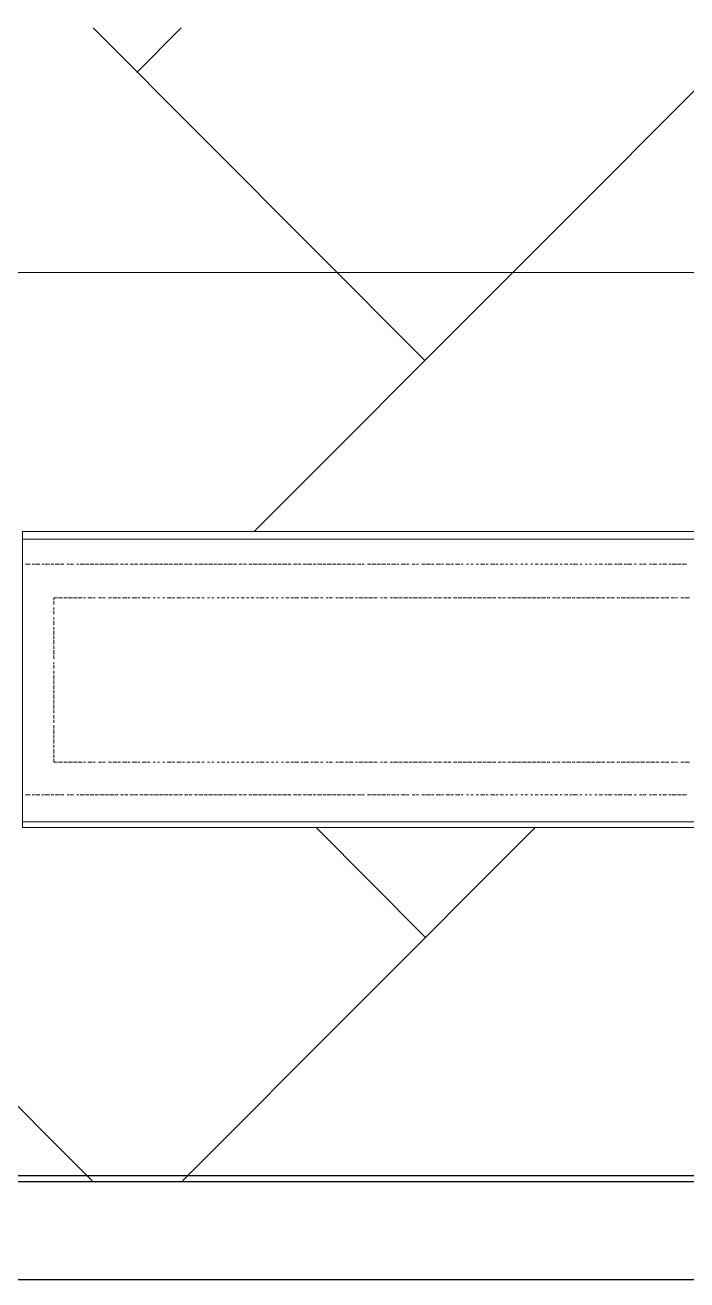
# Model space of a CAD drawing. Header units: millimetres. Extents: x 2928 to 3112, y 1220 to 1280.
# Drawn here: x 2976.336 to 2977.349, y 1236.874 to 1238.796 of the extents above; entities that cross this region are included whole.
import ezdxf

# ---------------------------------------------------------------- set-up
doc = ezdxf.new("R2010")
doc.units = ezdxf.units.MM

msp = doc.modelspace()

# ---------------------------------------------------------------- linework, layer by layer
at = {"color": 7, "linetype": 'Continuous', "lineweight": -2, "true_color": 0x000007}
for points in [[(2937.08126, 1265.3073), (2937.07792, 1267.474), (2938.98795, 1267.474), (2985.45528, 1267.474), (2985.45528, 1236.87356), (2938.98795, 1236.87356), (2937.08126, 1236.87356), (2937.08126, 1238.60692)], [(2937.23126, 1265.3073), (2937.23126, 1267.32399), (2938.98795, 1267.32399), (2985.30528, 1267.32399), (2985.30528, 1237.02356), (2938.98795, 1237.02356), (2937.22793, 1237.02356), (2937.22793, 1238.60692)]]:
    msp.add_lwpolyline(points, close=True, dxfattribs=at)
at = {"color": 9, "linetype": 'Continuous', "lineweight": 13, "true_color": 0xbababa}
for points in [[(2976.94849, 1238.28191), (2976.44015, 1238.79192), (2976.44015, 1238.79192)], [(2976.50682, 1238.72358), (2976.57515, 1238.79192), (2976.57515, 1238.79192)], [(2976.68682, 1238.02024), (2977.45683, 1238.79192), (2977.45683, 1238.79192)], [(2976.43849, 1237.02523), (2975.89848, 1237.5669), (2975.89848, 1237.5669)], [(2976.57682, 1237.02523), (2977.11683, 1237.5669), (2977.11683, 1237.5669)], [(2976.94849, 1237.39857), (2976.78182, 1237.5669), (2976.78182, 1237.5669)]]:
    msp.add_lwpolyline(points, dxfattribs=at)
at = {"color": 253, "linetype": 'Continuous', "lineweight": 5, "true_color": 0x9a9a9a}
for points in [[(2957.39321, 1238.41691), (2982.93191, 1238.41691), (2982.93191, 1238.41691)], [(2978.34685, 1238.00857), (2976.33182, 1238.00857), (2976.33182, 1238.00857)], [(2978.34685, 1237.57524), (2976.33182, 1237.57524), (2976.33182, 1237.57524)]]:
    msp.add_lwpolyline(points, dxfattribs=at)
at = {"color": 7, "linetype": 'Continuous', "lineweight": 20, "true_color": 0x000007}
msp.add_lwpolyline([(2978.34685, 1237.5669), (2976.33182, 1237.5669), (2976.33182, 1238.02024), (2978.34685, 1238.02024)], close=True, dxfattribs=at)
at = {"color": 252, "linetype": 'Continuous', "lineweight": 13, "true_color": 0x989898}
for points in [[(2976.33682, 1237.97024), (2976.34348, 1237.97024), (2976.34348, 1237.97024)], [(2976.34682, 1237.97024), (2976.35015, 1237.97024), (2976.35015, 1237.97024)], [(2976.35182, 1237.97024), (2976.35848, 1237.97024), (2976.35848, 1237.97024)], [(2976.36182, 1237.97024), (2976.36515, 1237.97024), (2976.36515, 1237.97024)], [(2976.36682, 1237.97024), (2976.37348, 1237.97024), (2976.37348, 1237.97024)], [(2976.37515, 1237.97024), (2976.38015, 1237.97024), (2976.38015, 1237.97024)], [(2976.38182, 1237.97024), (2976.38848, 1237.97024), (2976.38848, 1237.97024)], [(2976.39015, 1237.97024), (2976.39515, 1237.97024), (2976.39515, 1237.97024)], [(2976.40015, 1237.97024), (2976.40349, 1237.97024), (2976.40349, 1237.97024)], [(2976.40515, 1237.97024), (2976.41015, 1237.97024), (2976.41015, 1237.97024)], [(2976.41515, 1237.97024), (2976.41849, 1237.97024), (2976.41849, 1237.97024)], [(2976.42015, 1237.97024), (2976.42682, 1237.97024), (2976.42682, 1237.97024)], [(2976.42849, 1237.97024), (2976.43349, 1237.97024), (2976.43349, 1237.97024)], [(2976.43515, 1237.97024), (2976.44182, 1237.97024), (2976.44182, 1237.97024)], [(2976.44349, 1237.97024), (2976.44849, 1237.97024), (2976.44849, 1237.97024)], [(2976.45015, 1237.97024), (2976.45682, 1237.97024), (2976.45682, 1237.97024)], [(2976.45849, 1237.97024), (2976.46349, 1237.97024), (2976.46349, 1237.97024)], [(2976.46515, 1237.97024), (2976.47182, 1237.97024), (2976.47182, 1237.97024)], [(2976.47349, 1237.97024), (2976.47849, 1237.97024), (2976.47849, 1237.97024)], [(2976.48182, 1237.97024), (2976.48682, 1237.97024), (2976.48682, 1237.97024)], [(2976.48849, 1237.97024), (2976.49349, 1237.97024), (2976.49349, 1237.97024)], [(2976.49682, 1237.97024), (2976.50182, 1237.97024), (2976.50182, 1237.97024)], [(2976.50349, 1237.97024), (2976.50849, 1237.97024), (2976.50849, 1237.97024)], [(2976.51182, 1237.97024), (2976.51682, 1237.97024), (2976.51682, 1237.97024)], [(2976.51849, 1237.97024), (2976.52515, 1237.97024), (2976.52515, 1237.97024)], [(2976.52682, 1237.97024), (2976.53182, 1237.97024), (2976.53182, 1237.97024)], [(2976.53349, 1237.97024), (2976.54015, 1237.97024), (2976.54015, 1237.97024)], [(2976.54182, 1237.97024), (2976.54682, 1237.97024), (2976.54682, 1237.97024)], [(2976.54849, 1237.97024), (2976.55515, 1237.97024), (2976.55515, 1237.97024)], [(2976.55682, 1237.97024), (2976.56182, 1237.97024), (2976.56182, 1237.97024)], [(2976.56349, 1237.97024), (2976.57015, 1237.97024), (2976.57015, 1237.97024)], [(2976.57182, 1237.97024), (2976.57682, 1237.97024), (2976.57682, 1237.97024)], [(2976.58015, 1237.97024), (2976.58515, 1237.97024), (2976.58515, 1237.97024)], [(2976.58682, 1237.97024), (2976.59182, 1237.97024), (2976.59182, 1237.97024)], [(2976.59515, 1237.97024), (2976.60015, 1237.97024), (2976.60015, 1237.97024)], [(2976.60182, 1237.97024), (2976.60849, 1237.97024), (2976.60849, 1237.97024)], [(2976.61015, 1237.97024), (2976.61515, 1237.97024), (2976.61515, 1237.97024)], [(2976.61682, 1237.97024), (2976.62349, 1237.97024), (2976.62349, 1237.97024)], [(2976.62515, 1237.97024), (2976.63016, 1237.97024), (2976.63016, 1237.97024)], [(2976.63182, 1237.97024), (2976.63849, 1237.97024), (2976.63849, 1237.97024)], [(2976.64016, 1237.97024), (2976.64516, 1237.97024), (2976.64516, 1237.97024)], [(2976.64682, 1237.97024), (2976.65349, 1237.97024), (2976.65349, 1237.97024)], [(2976.65516, 1237.97024), (2976.66016, 1237.97024), (2976.66016, 1237.97024)], [(2976.66349, 1237.97024), (2976.66849, 1237.97024), (2976.66849, 1237.97024)], [(2976.67016, 1237.97024), (2976.67516, 1237.97024), (2976.67516, 1237.97024)], [(2976.67849, 1237.97024), (2976.68349, 1237.97024), (2976.68349, 1237.97024)], [(2976.68516, 1237.97024), (2976.69182, 1237.97024), (2976.69182, 1237.97024)], [(2976.69349, 1237.97024), (2976.69849, 1237.97024), (2976.69849, 1237.97024)], [(2976.70016, 1237.97024), (2976.70682, 1237.97024), (2976.70682, 1237.97024)], [(2976.70849, 1237.97024), (2976.71349, 1237.97024), (2976.71349, 1237.97024)], [(2976.71516, 1237.97024), (2976.72182, 1237.97024), (2976.72182, 1237.97024)], [(2976.72349, 1237.97024), (2976.72849, 1237.97024), (2976.72849, 1237.97024)], [(2976.73016, 1237.97024), (2976.73682, 1237.97024), (2976.73682, 1237.97024)], [(2976.73849, 1237.97024), (2976.74349, 1237.97024), (2976.74349, 1237.97024)], [(2976.74682, 1237.97024), (2976.75182, 1237.97024), (2976.75182, 1237.97024)], [(2976.75349, 1237.97024), (2976.75849, 1237.97024), (2976.75849, 1237.97024)], [(2976.76182, 1237.97024), (2976.76682, 1237.97024), (2976.76682, 1237.97024)], [(2976.76849, 1237.97024), (2976.77516, 1237.97024), (2976.77516, 1237.97024)], [(2976.77682, 1237.97024), (2976.78182, 1237.97024), (2976.78182, 1237.97024)], [(2976.78349, 1237.97024), (2976.79016, 1237.97024), (2976.79016, 1237.97024)], [(2976.79182, 1237.97024), (2976.79682, 1237.97024), (2976.79682, 1237.97024)], [(2976.79849, 1237.97024), (2976.80516, 1237.97024), (2976.80516, 1237.97024)], [(2976.80682, 1237.97024), (2976.81182, 1237.97024), (2976.81182, 1237.97024)], [(2976.81349, 1237.97024), (2976.82016, 1237.97024), (2976.82016, 1237.97024)], [(2976.82182, 1237.97024), (2976.82682, 1237.97024), (2976.82682, 1237.97024)], [(2976.82849, 1237.97024), (2976.83516, 1237.97024), (2976.83516, 1237.97024)], [(2976.83682, 1237.97024), (2976.84182, 1237.97024), (2976.84182, 1237.97024)], [(2976.84516, 1237.97024), (2976.85016, 1237.97024), (2976.85016, 1237.97024)], [(2976.85182, 1237.97024), (2976.85516, 1237.97024), (2976.85516, 1237.97024)], [(2976.86016, 1237.97024), (2976.86516, 1237.97024), (2976.86516, 1237.97024)], [(2976.86683, 1237.97024), (2976.87349, 1237.97024), (2976.87349, 1237.97024)], [(2976.87516, 1237.97024), (2976.88016, 1237.97024), (2976.88016, 1237.97024)], [(2976.88183, 1237.97024), (2976.88849, 1237.97024), (2976.88849, 1237.97024)], [(2976.89016, 1237.97024), (2976.89516, 1237.97024), (2976.89516, 1237.97024)], [(2976.89683, 1237.97024), (2976.90349, 1237.97024), (2976.90349, 1237.97024)], [(2976.90516, 1237.97024), (2976.90849, 1237.97024), (2976.90849, 1237.97024)], [(2976.91183, 1237.97024), (2976.91849, 1237.97024), (2976.91849, 1237.97024)], [(2976.92016, 1237.97024), (2976.92349, 1237.97024), (2976.92349, 1237.97024)], [(2976.92849, 1237.97024), (2976.93349, 1237.97024), (2976.93349, 1237.97024)], [(2976.93516, 1237.97024), (2976.93849, 1237.97024), (2976.93849, 1237.97024)], [(2976.94349, 1237.97024), (2976.94849, 1237.97024), (2976.94849, 1237.97024)], [(2976.95016, 1237.97024), (2976.95683, 1237.97024), (2976.95683, 1237.97024)], [(2976.95849, 1237.97024), (2976.96183, 1237.97024), (2976.96183, 1237.97024)], [(2976.96516, 1237.97024), (2976.97183, 1237.97024), (2976.97183, 1237.97024)], [(2976.97349, 1237.97024), (2976.97683, 1237.97024), (2976.97683, 1237.97024)], [(2976.98016, 1237.97024), (2976.98683, 1237.97024), (2976.98683, 1237.97024)], [(2976.98849, 1237.97024), (2976.99183, 1237.97024), (2976.99183, 1237.97024)], [(2976.99516, 1237.97024), (2977.00183, 1237.97024), (2977.00183, 1237.97024)], [(2977.00349, 1237.97024), (2977.00683, 1237.97024), (2977.00683, 1237.97024)], [(2977.01183, 1237.97024), (2977.01516, 1237.97024), (2977.01516, 1237.97024)], [(2977.01849, 1237.97024), (2977.02183, 1237.97024), (2977.02183, 1237.97024)], [(2977.02683, 1237.97024), (2977.03016, 1237.97024), (2977.03016, 1237.97024)], [(2977.03349, 1237.97024), (2977.04016, 1237.97024), (2977.04016, 1237.97024)], [(2977.04183, 1237.97024), (2977.04516, 1237.97024), (2977.04516, 1237.97024)], [(2977.04849, 1237.97024), (2977.05516, 1237.97024), (2977.05516, 1237.97024)], [(2977.05683, 1237.97024), (2977.06016, 1237.97024), (2977.06016, 1237.97024)], [(2977.06349, 1237.97024), (2977.06849, 1237.97024), (2977.06849, 1237.97024)], [(2977.07183, 1237.97024), (2977.07516, 1237.97024), (2977.07516, 1237.97024)], [(2977.07849, 1237.97024), (2977.08349, 1237.97024), (2977.08349, 1237.97024)], [(2977.08683, 1237.97024), (2977.09016, 1237.97024), (2977.09016, 1237.97024)], [(2977.09516, 1237.97024), (2977.0985, 1237.97024), (2977.0985, 1237.97024)], [(2977.10183, 1237.97024), (2977.10516, 1237.97024), (2977.10516, 1237.97024)], [(2977.11016, 1237.97024), (2977.1135, 1237.97024), (2977.1135, 1237.97024)], [(2977.11683, 1237.97024), (2977.12183, 1237.97024), (2977.12183, 1237.97024)], [(2977.12516, 1237.97024), (2977.1285, 1237.97024), (2977.1285, 1237.97024)], [(2977.13183, 1237.97024), (2977.13683, 1237.97024), (2977.13683, 1237.97024)], [(2977.14016, 1237.97024), (2977.1435, 1237.97024), (2977.1435, 1237.97024)], [(2977.14683, 1237.97024), (2977.15183, 1237.97024), (2977.15183, 1237.97024)], [(2977.15516, 1237.97024), (2977.1585, 1237.97024), (2977.1585, 1237.97024)], [(2977.16183, 1237.97024), (2977.16683, 1237.97024), (2977.16683, 1237.97024)], [(2977.17016, 1237.97024), (2977.1735, 1237.97024), (2977.1735, 1237.97024)], [(2977.17516, 1237.97024), (2977.18183, 1237.97024), (2977.18183, 1237.97024)], [(2977.18516, 1237.97024), (2977.1885, 1237.97024), (2977.1885, 1237.97024)], [(2977.1935, 1237.97024), (2977.19683, 1237.97024), (2977.19683, 1237.97024)], [(2977.20016, 1237.97024), (2977.2035, 1237.97024), (2977.2035, 1237.97024)], [(2977.2085, 1237.97024), (2977.21183, 1237.97024), (2977.21183, 1237.97024)], [(2977.21516, 1237.97024), (2977.22016, 1237.97024), (2977.22016, 1237.97024)], [(2977.2235, 1237.97024), (2977.22683, 1237.97024), (2977.22683, 1237.97024)], [(2977.2285, 1237.97024), (2977.23516, 1237.97024), (2977.23516, 1237.97024)], [(2977.2385, 1237.97024), (2977.24183, 1237.97024), (2977.24183, 1237.97024)], [(2977.2435, 1237.97024), (2977.25016, 1237.97024), (2977.25016, 1237.97024)], [(2977.2535, 1237.97024), (2977.25683, 1237.97024), (2977.25683, 1237.97024)], [(2977.2585, 1237.97024), (2977.26516, 1237.97024), (2977.26516, 1237.97024)], [(2977.2685, 1237.97024), (2977.27183, 1237.97024), (2977.27183, 1237.97024)], [(2977.27683, 1237.97024), (2977.28016, 1237.97024), (2977.28016, 1237.97024)], [(2977.28183, 1237.97024), (2977.28683, 1237.97024), (2977.28683, 1237.97024)], [(2977.29183, 1237.97024), (2977.29516, 1237.97024), (2977.29516, 1237.97024)], [(2977.29683, 1237.97024), (2977.3035, 1237.97024), (2977.3035, 1237.97024)], [(2977.30683, 1237.97024), (2977.31016, 1237.97024), (2977.31016, 1237.97024)], [(2977.31183, 1237.97024), (2977.3185, 1237.97024), (2977.3185, 1237.97024)], [(2977.32183, 1237.97024), (2977.32516, 1237.97024), (2977.32516, 1237.97024)], [(2977.32683, 1237.97024), (2977.3335, 1237.97024), (2977.3335, 1237.97024)], [(2977.33517, 1237.97024), (2977.34017, 1237.97024), (2977.34017, 1237.97024)], [(2977.34183, 1237.97024), (2977.3485, 1237.97024), (2977.3485, 1237.97024)], [(2976.38015, 1237.91524), (2976.38015, 1237.91857), (2976.38515, 1237.91857)], [(2976.38682, 1237.91857), (2976.39348, 1237.91857), (2976.39348, 1237.91857)], [(2976.39515, 1237.91857), (2976.40015, 1237.91857), (2976.40015, 1237.91857)], [(2976.40182, 1237.91857), (2976.40849, 1237.91857), (2976.40849, 1237.91857)], [(2976.41015, 1237.91857), (2976.41515, 1237.91857), (2976.41515, 1237.91857)], [(2976.41682, 1237.91857), (2976.42349, 1237.91857), (2976.42349, 1237.91857)], [(2976.42515, 1237.91857), (2976.42849, 1237.91857), (2976.42849, 1237.91857)], [(2976.43182, 1237.91857), (2976.43849, 1237.91857), (2976.43849, 1237.91857)], [(2976.44015, 1237.91857), (2976.44349, 1237.91857), (2976.44349, 1237.91857)], [(2976.44849, 1237.91857), (2976.45349, 1237.91857), (2976.45349, 1237.91857)], [(2976.45515, 1237.91857), (2976.45849, 1237.91857), (2976.45849, 1237.91857)], [(2976.46349, 1237.91857), (2976.46849, 1237.91857), (2976.46849, 1237.91857)], [(2976.47015, 1237.91857), (2976.47682, 1237.91857), (2976.47682, 1237.91857)], [(2976.47849, 1237.91857), (2976.48182, 1237.91857), (2976.48182, 1237.91857)], [(2976.48515, 1237.91857), (2976.49182, 1237.91857), (2976.49182, 1237.91857)], [(2976.49349, 1237.91857), (2976.49682, 1237.91857), (2976.49682, 1237.91857)], [(2976.50015, 1237.91857), (2976.50682, 1237.91857), (2976.50682, 1237.91857)], [(2976.50849, 1237.91857), (2976.51182, 1237.91857), (2976.51182, 1237.91857)], [(2976.51515, 1237.91857), (2976.52182, 1237.91857), (2976.52182, 1237.91857)], [(2976.52349, 1237.91857), (2976.52682, 1237.91857), (2976.52682, 1237.91857)], [(2976.53182, 1237.91857), (2976.53515, 1237.91857), (2976.53515, 1237.91857)], [(2976.53849, 1237.91857), (2976.54182, 1237.91857), (2976.54182, 1237.91857)], [(2976.54682, 1237.91857), (2976.55015, 1237.91857), (2976.55015, 1237.91857)], [(2976.55349, 1237.91857), (2976.56015, 1237.91857), (2976.56015, 1237.91857)], [(2976.56182, 1237.91857), (2976.56515, 1237.91857), (2976.56515, 1237.91857)], [(2976.56849, 1237.91857), (2976.57515, 1237.91857), (2976.57515, 1237.91857)], [(2976.57682, 1237.91857), (2976.58015, 1237.91857), (2976.58015, 1237.91857)], [(2976.58349, 1237.91857), (2976.58849, 1237.91857), (2976.58849, 1237.91857)], [(2976.59182, 1237.91857), (2976.59515, 1237.91857), (2976.59515, 1237.91857)], [(2976.59849, 1237.91857), (2976.60349, 1237.91857), (2976.60349, 1237.91857)], [(2976.60682, 1237.91857), (2976.61015, 1237.91857), (2976.61015, 1237.91857)], [(2976.61515, 1237.91857), (2976.61849, 1237.91857), (2976.61849, 1237.91857)], [(2976.62182, 1237.91857), (2976.62515, 1237.91857), (2976.62515, 1237.91857)], [(2976.63016, 1237.91857), (2976.63349, 1237.91857), (2976.63349, 1237.91857)], [(2976.63682, 1237.91857), (2976.64182, 1237.91857), (2976.64182, 1237.91857)], [(2976.64516, 1237.91857), (2976.64849, 1237.91857), (2976.64849, 1237.91857)], [(2976.65182, 1237.91857), (2976.65682, 1237.91857), (2976.65682, 1237.91857)], [(2976.66016, 1237.91857), (2976.66349, 1237.91857), (2976.66349, 1237.91857)], [(2976.66682, 1237.91857), (2976.67182, 1237.91857), (2976.67182, 1237.91857)], [(2976.67516, 1237.91857), (2976.67849, 1237.91857), (2976.67849, 1237.91857)], [(2976.68182, 1237.91857), (2976.68682, 1237.91857), (2976.68682, 1237.91857)], [(2976.69016, 1237.91857), (2976.69349, 1237.91857), (2976.69349, 1237.91857)], [(2976.69516, 1237.91857), (2976.70182, 1237.91857), (2976.70182, 1237.91857)], [(2976.70516, 1237.91857), (2976.70849, 1237.91857), (2976.70849, 1237.91857)], [(2976.71349, 1237.91857), (2976.71682, 1237.91857), (2976.71682, 1237.91857)], [(2976.72016, 1237.91857), (2976.72349, 1237.91857), (2976.72349, 1237.91857)], [(2976.72849, 1237.91857), (2976.73182, 1237.91857), (2976.73182, 1237.91857)], [(2976.73516, 1237.91857), (2976.74016, 1237.91857), (2976.74016, 1237.91857)], [(2976.74349, 1237.91857), (2976.74682, 1237.91857), (2976.74682, 1237.91857)], [(2976.74849, 1237.91857), (2976.75516, 1237.91857), (2976.75516, 1237.91857)], [(2976.75849, 1237.91857), (2976.76182, 1237.91857), (2976.76182, 1237.91857)], [(2976.76349, 1237.91857), (2976.77016, 1237.91857), (2976.77016, 1237.91857)], [(2976.77349, 1237.91857), (2976.77682, 1237.91857), (2976.77682, 1237.91857)], [(2976.77849, 1237.91857), (2976.78516, 1237.91857), (2976.78516, 1237.91857)], [(2976.78849, 1237.91857), (2976.79182, 1237.91857), (2976.79182, 1237.91857)], [(2976.79682, 1237.91857), (2976.80016, 1237.91857), (2976.80016, 1237.91857)], [(2976.80182, 1237.91857), (2976.80682, 1237.91857), (2976.80682, 1237.91857)], [(2976.81182, 1237.91857), (2976.81516, 1237.91857), (2976.81516, 1237.91857)], [(2976.81682, 1237.91857), (2976.82349, 1237.91857), (2976.82349, 1237.91857)], [(2976.82682, 1237.91857), (2976.83016, 1237.91857), (2976.83016, 1237.91857)], [(2976.83182, 1237.91857), (2976.83849, 1237.91857), (2976.83849, 1237.91857)], [(2976.84182, 1237.91857), (2976.84516, 1237.91857), (2976.84516, 1237.91857)], [(2976.84682, 1237.91857), (2976.85349, 1237.91857), (2976.85349, 1237.91857)], [(2976.85516, 1237.91857), (2976.86016, 1237.91857), (2976.86016, 1237.91857)], [(2976.86183, 1237.91857), (2976.86849, 1237.91857), (2976.86849, 1237.91857)], [(2976.87016, 1237.91857), (2976.87516, 1237.91857), (2976.87516, 1237.91857)], [(2976.88016, 1237.91857), (2976.88349, 1237.91857), (2976.88349, 1237.91857)], [(2976.88516, 1237.91857), (2976.89016, 1237.91857), (2976.89016, 1237.91857)], [(2976.89516, 1237.91857), (2976.89849, 1237.91857), (2976.89849, 1237.91857)], [(2976.90016, 1237.91857), (2976.90683, 1237.91857), (2976.90683, 1237.91857)], [(2976.90849, 1237.91857), (2976.91349, 1237.91857), (2976.91349, 1237.91857)], [(2976.91516, 1237.91857), (2976.92183, 1237.91857), (2976.92183, 1237.91857)], [(2976.92349, 1237.91857), (2976.92849, 1237.91857), (2976.92849, 1237.91857)], [(2976.93016, 1237.91857), (2976.93683, 1237.91857), (2976.93683, 1237.91857)], [(2976.93849, 1237.91857), (2976.94349, 1237.91857), (2976.94349, 1237.91857)], [(2976.94516, 1237.91857), (2976.95183, 1237.91857), (2976.95183, 1237.91857)], [(2976.95349, 1237.91857), (2976.95849, 1237.91857), (2976.95849, 1237.91857)], [(2976.96183, 1237.91857), (2976.96683, 1237.91857), (2976.96683, 1237.91857)], [(2976.96849, 1237.91857), (2976.97349, 1237.91857), (2976.97349, 1237.91857)], [(2976.97683, 1237.91857), (2976.98183, 1237.91857), (2976.98183, 1237.91857)], [(2976.98349, 1237.91857), (2976.98849, 1237.91857), (2976.98849, 1237.91857)], [(2976.99183, 1237.91857), (2976.99683, 1237.91857), (2976.99683, 1237.91857)], [(2976.99849, 1237.91857), (2977.00516, 1237.91857), (2977.00516, 1237.91857)], [(2977.00683, 1237.91857), (2977.01183, 1237.91857), (2977.01183, 1237.91857)], [(2977.01349, 1237.91857), (2977.02016, 1237.91857), (2977.02016, 1237.91857)], [(2977.02183, 1237.91857), (2977.02683, 1237.91857), (2977.02683, 1237.91857)], [(2977.02849, 1237.91857), (2977.03516, 1237.91857), (2977.03516, 1237.91857)], [(2977.03683, 1237.91857), (2977.04183, 1237.91857), (2977.04183, 1237.91857)], [(2977.04349, 1237.91857), (2977.05016, 1237.91857), (2977.05016, 1237.91857)], [(2977.05183, 1237.91857), (2977.05683, 1237.91857), (2977.05683, 1237.91857)], [(2977.06016, 1237.91857), (2977.06516, 1237.91857), (2977.06516, 1237.91857)], [(2977.06683, 1237.91857), (2977.07183, 1237.91857), (2977.07183, 1237.91857)], [(2977.07516, 1237.91857), (2977.08016, 1237.91857), (2977.08016, 1237.91857)], [(2977.08183, 1237.91857), (2977.08849, 1237.91857), (2977.08849, 1237.91857)], [(2977.09016, 1237.91857), (2977.09516, 1237.91857), (2977.09516, 1237.91857)], [(2977.09683, 1237.91857), (2977.1035, 1237.91857), (2977.1035, 1237.91857)], [(2977.10516, 1237.91857), (2977.11016, 1237.91857), (2977.11016, 1237.91857)], [(2977.11183, 1237.91857), (2977.1185, 1237.91857), (2977.1185, 1237.91857)], [(2977.12016, 1237.91857), (2977.12516, 1237.91857), (2977.12516, 1237.91857)], [(2977.12683, 1237.91857), (2977.1335, 1237.91857), (2977.1335, 1237.91857)], [(2977.13516, 1237.91857), (2977.14016, 1237.91857), (2977.14016, 1237.91857)], [(2977.1435, 1237.91857), (2977.1485, 1237.91857), (2977.1485, 1237.91857)], [(2977.15016, 1237.91857), (2977.15516, 1237.91857), (2977.15516, 1237.91857)], [(2977.1585, 1237.91857), (2977.1635, 1237.91857), (2977.1635, 1237.91857)], [(2977.16516, 1237.91857), (2977.17183, 1237.91857), (2977.17183, 1237.91857)], [(2977.1735, 1237.91857), (2977.1785, 1237.91857), (2977.1785, 1237.91857)], [(2977.18016, 1237.91857), (2977.18683, 1237.91857), (2977.18683, 1237.91857)], [(2977.1885, 1237.91857), (2977.1935, 1237.91857), (2977.1935, 1237.91857)], [(2977.19516, 1237.91857), (2977.20183, 1237.91857), (2977.20183, 1237.91857)], [(2977.2035, 1237.91857), (2977.2085, 1237.91857), (2977.2085, 1237.91857)], [(2977.21016, 1237.91857), (2977.21683, 1237.91857), (2977.21683, 1237.91857)], [(2977.2185, 1237.91857), (2977.2235, 1237.91857), (2977.2235, 1237.91857)], [(2977.22683, 1237.91857), (2977.23183, 1237.91857), (2977.23183, 1237.91857)], [(2977.2335, 1237.91857), (2977.2385, 1237.91857), (2977.2385, 1237.91857)], [(2977.24183, 1237.91857), (2977.24683, 1237.91857), (2977.24683, 1237.91857)], [(2977.2485, 1237.91857), (2977.25516, 1237.91857), (2977.25516, 1237.91857)], [(2977.25683, 1237.91857), (2977.26183, 1237.91857), (2977.26183, 1237.91857)], [(2977.2635, 1237.91857), (2977.27016, 1237.91857), (2977.27016, 1237.91857)], [(2977.27183, 1237.91857), (2977.27683, 1237.91857), (2977.27683, 1237.91857)], [(2977.2785, 1237.91857), (2977.28516, 1237.91857), (2977.28516, 1237.91857)], [(2977.28683, 1237.91857), (2977.29183, 1237.91857), (2977.29183, 1237.91857)], [(2977.2935, 1237.91857), (2977.30016, 1237.91857), (2977.30016, 1237.91857)], [(2977.30183, 1237.91857), (2977.30683, 1237.91857), (2977.30683, 1237.91857)], [(2977.31016, 1237.91857), (2977.31516, 1237.91857), (2977.31516, 1237.91857)], [(2977.31683, 1237.91857), (2977.32183, 1237.91857), (2977.32183, 1237.91857)], [(2977.32516, 1237.91857), (2977.33017, 1237.91857), (2977.33017, 1237.91857)], [(2977.33183, 1237.91857), (2977.33517, 1237.91857), (2977.33517, 1237.91857)], [(2977.34017, 1237.91857), (2977.34517, 1237.91857), (2977.34517, 1237.91857)], [(2977.34683, 1237.91857), (2977.3535, 1237.91857), (2977.3535, 1237.91857)], [(2976.38015, 1237.90857), (2976.38015, 1237.91357), (2976.38015, 1237.91357)], [(2976.38015, 1237.90024), (2976.38015, 1237.90357), (2976.38015, 1237.90357)], [(2976.38015, 1237.89357), (2976.38015, 1237.89857), (2976.38015, 1237.89857)], [(2976.38015, 1237.88524), (2976.38015, 1237.88857), (2976.38015, 1237.88857)], [(2976.38015, 1237.87691), (2976.38015, 1237.88357), (2976.38015, 1237.88357)], [(2976.38015, 1237.87024), (2976.38015, 1237.87357), (2976.38015, 1237.87357)], [(2976.38015, 1237.86191), (2976.38015, 1237.86857), (2976.38015, 1237.86857)], [(2976.38015, 1237.85524), (2976.38015, 1237.86024), (2976.38015, 1237.86024)], [(2976.38015, 1237.84691), (2976.38015, 1237.85357), (2976.38015, 1237.85357)], [(2976.38015, 1237.84024), (2976.38015, 1237.84524), (2976.38015, 1237.84524)], [(2976.38015, 1237.83191), (2976.38015, 1237.83857), (2976.38015, 1237.83857)], [(2976.38015, 1237.82524), (2976.38015, 1237.83024), (2976.38015, 1237.83024)], [(2976.38015, 1237.81691), (2976.38015, 1237.82024), (2976.38015, 1237.82024)], [(2976.38015, 1237.81024), (2976.38015, 1237.81524), (2976.38015, 1237.81524)], [(2976.38015, 1237.80191), (2976.38015, 1237.80691), (2976.38015, 1237.80691)], [(2976.38015, 1237.79357), (2976.38015, 1237.80024), (2976.38015, 1237.80024)], [(2976.38015, 1237.7869), (2976.38015, 1237.7919), (2976.38015, 1237.7919)], [(2976.38015, 1237.77857), (2976.38015, 1237.78524), (2976.38015, 1237.78524)], [(2976.38015, 1237.7719), (2976.38015, 1237.7769), (2976.38015, 1237.7769)], [(2976.38015, 1237.76357), (2976.38015, 1237.77024), (2976.38015, 1237.77024)], [(2976.38015, 1237.7569), (2976.38015, 1237.7619), (2976.38015, 1237.7619)], [(2976.38015, 1237.74857), (2976.38015, 1237.75524), (2976.38015, 1237.75524)], [(2976.38015, 1237.7419), (2976.38015, 1237.7469), (2976.38015, 1237.7469)], [(2976.38015, 1237.73357), (2976.38015, 1237.73857), (2976.38015, 1237.73857)], [(2976.38015, 1237.7269), (2976.38015, 1237.7319), (2976.38015, 1237.7319)], [(2976.38015, 1237.71857), (2976.38015, 1237.72357), (2976.38015, 1237.72357)], [(2976.38015, 1237.71024), (2976.38015, 1237.7169), (2976.38015, 1237.7169)], [(2976.38015, 1237.70357), (2976.38015, 1237.70857), (2976.38015, 1237.70857)], [(2976.38015, 1237.69524), (2976.38015, 1237.7019), (2976.38015, 1237.7019)], [(2976.38015, 1237.68857), (2976.38015, 1237.69357), (2976.38015, 1237.69357)], [(2976.38015, 1237.68024), (2976.38015, 1237.6869), (2976.38015, 1237.6869)], [(2976.38015, 1237.67357), (2976.38015, 1237.67857), (2976.38015, 1237.67857)], [(2976.38015, 1237.6669), (2976.38015, 1237.6719), (2976.38015, 1237.6719)], [(2976.38515, 1237.6669), (2976.38015, 1237.6669), (2976.38015, 1237.6669)], [(2976.39348, 1237.6669), (2976.38682, 1237.6669), (2976.38682, 1237.6669)], [(2976.40015, 1237.6669), (2976.39515, 1237.6669), (2976.39515, 1237.6669)], [(2976.40849, 1237.6669), (2976.40182, 1237.6669), (2976.40182, 1237.6669)], [(2976.41515, 1237.6669), (2976.41015, 1237.6669), (2976.41015, 1237.6669)], [(2976.42349, 1237.6669), (2976.41682, 1237.6669), (2976.41682, 1237.6669)], [(2976.42849, 1237.6669), (2976.42515, 1237.6669), (2976.42515, 1237.6669)], [(2976.43849, 1237.6669), (2976.43182, 1237.6669), (2976.43182, 1237.6669)], [(2976.44349, 1237.6669), (2976.44015, 1237.6669), (2976.44015, 1237.6669)], [(2976.45349, 1237.6669), (2976.44849, 1237.6669), (2976.44849, 1237.6669)], [(2976.45849, 1237.6669), (2976.45515, 1237.6669), (2976.45515, 1237.6669)], [(2976.46849, 1237.6669), (2976.46349, 1237.6669), (2976.46349, 1237.6669)], [(2976.47682, 1237.6669), (2976.47015, 1237.6669), (2976.47015, 1237.6669)], [(2976.48182, 1237.6669), (2976.47849, 1237.6669), (2976.47849, 1237.6669)], [(2976.49182, 1237.6669), (2976.48515, 1237.6669), (2976.48515, 1237.6669)], [(2976.49682, 1237.6669), (2976.49349, 1237.6669), (2976.49349, 1237.6669)], [(2976.50682, 1237.6669), (2976.50015, 1237.6669), (2976.50015, 1237.6669)], [(2976.51182, 1237.6669), (2976.50849, 1237.6669), (2976.50849, 1237.6669)], [(2976.52182, 1237.6669), (2976.51515, 1237.6669), (2976.51515, 1237.6669)], [(2976.52682, 1237.6669), (2976.52349, 1237.6669), (2976.52349, 1237.6669)], [(2976.53515, 1237.6669), (2976.53182, 1237.6669), (2976.53182, 1237.6669)], [(2976.54182, 1237.6669), (2976.53849, 1237.6669), (2976.53849, 1237.6669)], [(2976.55015, 1237.6669), (2976.54682, 1237.6669), (2976.54682, 1237.6669)], [(2976.56015, 1237.6669), (2976.55349, 1237.6669), (2976.55349, 1237.6669)], [(2976.56515, 1237.6669), (2976.56182, 1237.6669), (2976.56182, 1237.6669)], [(2976.57515, 1237.6669), (2976.56849, 1237.6669), (2976.56849, 1237.6669)], [(2976.58015, 1237.6669), (2976.57682, 1237.6669), (2976.57682, 1237.6669)], [(2976.58849, 1237.6669), (2976.58349, 1237.6669), (2976.58349, 1237.6669)], [(2976.59515, 1237.6669), (2976.59182, 1237.6669), (2976.59182, 1237.6669)], [(2976.60349, 1237.6669), (2976.59849, 1237.6669), (2976.59849, 1237.6669)], [(2976.61015, 1237.6669), (2976.60682, 1237.6669), (2976.60682, 1237.6669)], [(2976.61849, 1237.6669), (2976.61515, 1237.6669), (2976.61515, 1237.6669)], [(2976.62515, 1237.6669), (2976.62182, 1237.6669), (2976.62182, 1237.6669)], [(2976.63349, 1237.6669), (2976.63016, 1237.6669), (2976.63016, 1237.6669)], [(2976.64182, 1237.6669), (2976.63682, 1237.6669), (2976.63682, 1237.6669)], [(2976.64849, 1237.6669), (2976.64516, 1237.6669), (2976.64516, 1237.6669)], [(2976.65682, 1237.6669), (2976.65182, 1237.6669), (2976.65182, 1237.6669)], [(2976.66349, 1237.6669), (2976.66016, 1237.6669), (2976.66016, 1237.6669)], [(2976.67182, 1237.6669), (2976.66682, 1237.6669), (2976.66682, 1237.6669)], [(2976.67849, 1237.6669), (2976.67516, 1237.6669), (2976.67516, 1237.6669)], [(2976.68682, 1237.6669), (2976.68182, 1237.6669), (2976.68182, 1237.6669)], [(2976.69349, 1237.6669), (2976.69016, 1237.6669), (2976.69016, 1237.6669)], [(2976.70182, 1237.6669), (2976.69516, 1237.6669), (2976.69516, 1237.6669)], [(2976.70849, 1237.6669), (2976.70516, 1237.6669), (2976.70516, 1237.6669)], [(2976.71682, 1237.6669), (2976.71349, 1237.6669), (2976.71349, 1237.6669)], [(2976.72349, 1237.6669), (2976.72016, 1237.6669), (2976.72016, 1237.6669)], [(2976.73182, 1237.6669), (2976.72849, 1237.6669), (2976.72849, 1237.6669)], [(2976.74016, 1237.6669), (2976.73516, 1237.6669), (2976.73516, 1237.6669)], [(2976.74682, 1237.6669), (2976.74349, 1237.6669), (2976.74349, 1237.6669)], [(2976.75516, 1237.6669), (2976.74849, 1237.6669), (2976.74849, 1237.6669)], [(2976.76182, 1237.6669), (2976.75849, 1237.6669), (2976.75849, 1237.6669)], [(2976.77016, 1237.6669), (2976.76349, 1237.6669), (2976.76349, 1237.6669)], [(2976.77682, 1237.6669), (2976.77349, 1237.6669), (2976.77349, 1237.6669)], [(2976.78516, 1237.6669), (2976.77849, 1237.6669), (2976.77849, 1237.6669)], [(2976.79182, 1237.6669), (2976.78849, 1237.6669), (2976.78849, 1237.6669)], [(2976.80016, 1237.6669), (2976.79682, 1237.6669), (2976.79682, 1237.6669)], [(2976.80682, 1237.6669), (2976.80182, 1237.6669), (2976.80182, 1237.6669)], [(2976.81516, 1237.6669), (2976.81182, 1237.6669), (2976.81182, 1237.6669)], [(2976.82349, 1237.6669), (2976.81682, 1237.6669), (2976.81682, 1237.6669)], [(2976.83016, 1237.6669), (2976.82682, 1237.6669), (2976.82682, 1237.6669)], [(2976.83849, 1237.6669), (2976.83182, 1237.6669), (2976.83182, 1237.6669)], [(2976.84516, 1237.6669), (2976.84182, 1237.6669), (2976.84182, 1237.6669)], [(2976.85349, 1237.6669), (2976.84682, 1237.6669), (2976.84682, 1237.6669)], [(2976.86016, 1237.6669), (2976.85516, 1237.6669), (2976.85516, 1237.6669)], [(2976.86849, 1237.6669), (2976.86183, 1237.6669), (2976.86183, 1237.6669)], [(2976.87516, 1237.6669), (2976.87016, 1237.6669), (2976.87016, 1237.6669)], [(2976.88349, 1237.6669), (2976.88016, 1237.6669), (2976.88016, 1237.6669)], [(2976.89016, 1237.6669), (2976.88516, 1237.6669), (2976.88516, 1237.6669)], [(2976.89849, 1237.6669), (2976.89516, 1237.6669), (2976.89516, 1237.6669)], [(2976.90683, 1237.6669), (2976.90016, 1237.6669), (2976.90016, 1237.6669)], [(2976.91349, 1237.6669), (2976.90849, 1237.6669), (2976.90849, 1237.6669)], [(2976.92183, 1237.6669), (2976.91516, 1237.6669), (2976.91516, 1237.6669)], [(2976.92849, 1237.6669), (2976.92349, 1237.6669), (2976.92349, 1237.6669)], [(2976.93683, 1237.6669), (2976.93016, 1237.6669), (2976.93016, 1237.6669)], [(2976.94349, 1237.6669), (2976.93849, 1237.6669), (2976.93849, 1237.6669)], [(2976.95183, 1237.6669), (2976.94516, 1237.6669), (2976.94516, 1237.6669)], [(2976.95849, 1237.6669), (2976.95349, 1237.6669), (2976.95349, 1237.6669)], [(2976.96683, 1237.6669), (2976.96183, 1237.6669), (2976.96183, 1237.6669)], [(2976.97349, 1237.6669), (2976.96849, 1237.6669), (2976.96849, 1237.6669)], [(2976.98183, 1237.6669), (2976.97683, 1237.6669), (2976.97683, 1237.6669)], [(2976.98849, 1237.6669), (2976.98349, 1237.6669), (2976.98349, 1237.6669)], [(2976.99683, 1237.6669), (2976.99183, 1237.6669), (2976.99183, 1237.6669)], [(2977.00516, 1237.6669), (2976.99849, 1237.6669), (2976.99849, 1237.6669)], [(2977.01183, 1237.6669), (2977.00683, 1237.6669), (2977.00683, 1237.6669)], [(2977.02016, 1237.6669), (2977.01349, 1237.6669), (2977.01349, 1237.6669)], [(2977.02683, 1237.6669), (2977.02183, 1237.6669), (2977.02183, 1237.6669)], [(2977.03516, 1237.6669), (2977.02849, 1237.6669), (2977.02849, 1237.6669)], [(2977.04183, 1237.6669), (2977.03683, 1237.6669), (2977.03683, 1237.6669)], [(2977.05016, 1237.6669), (2977.04349, 1237.6669), (2977.04349, 1237.6669)], [(2977.05683, 1237.6669), (2977.05183, 1237.6669), (2977.05183, 1237.6669)], [(2977.06516, 1237.6669), (2977.06016, 1237.6669), (2977.06016, 1237.6669)], [(2977.07183, 1237.6669), (2977.06683, 1237.6669), (2977.06683, 1237.6669)], [(2977.08016, 1237.6669), (2977.07516, 1237.6669), (2977.07516, 1237.6669)], [(2977.08849, 1237.6669), (2977.08183, 1237.6669), (2977.08183, 1237.6669)], [(2977.09516, 1237.6669), (2977.09016, 1237.6669), (2977.09016, 1237.6669)], [(2977.1035, 1237.6669), (2977.09683, 1237.6669), (2977.09683, 1237.6669)], [(2977.11016, 1237.6669), (2977.10516, 1237.6669), (2977.10516, 1237.6669)], [(2977.1185, 1237.6669), (2977.11183, 1237.6669), (2977.11183, 1237.6669)], [(2977.12516, 1237.6669), (2977.12016, 1237.6669), (2977.12016, 1237.6669)], [(2977.1335, 1237.6669), (2977.12683, 1237.6669), (2977.12683, 1237.6669)], [(2977.14016, 1237.6669), (2977.13516, 1237.6669), (2977.13516, 1237.6669)], [(2977.1485, 1237.6669), (2977.1435, 1237.6669), (2977.1435, 1237.6669)], [(2977.15516, 1237.6669), (2977.15016, 1237.6669), (2977.15016, 1237.6669)], [(2977.1635, 1237.6669), (2977.1585, 1237.6669), (2977.1585, 1237.6669)], [(2977.17183, 1237.6669), (2977.16516, 1237.6669), (2977.16516, 1237.6669)], [(2977.1785, 1237.6669), (2977.1735, 1237.6669), (2977.1735, 1237.6669)], [(2977.18683, 1237.6669), (2977.18016, 1237.6669), (2977.18016, 1237.6669)], [(2977.1935, 1237.6669), (2977.1885, 1237.6669), (2977.1885, 1237.6669)], [(2977.20183, 1237.6669), (2977.19516, 1237.6669), (2977.19516, 1237.6669)], [(2977.2085, 1237.6669), (2977.2035, 1237.6669), (2977.2035, 1237.6669)], [(2977.21683, 1237.6669), (2977.21016, 1237.6669), (2977.21016, 1237.6669)], [(2977.2235, 1237.6669), (2977.2185, 1237.6669), (2977.2185, 1237.6669)], [(2977.23183, 1237.6669), (2977.22683, 1237.6669), (2977.22683, 1237.6669)], [(2977.2385, 1237.6669), (2977.2335, 1237.6669), (2977.2335, 1237.6669)], [(2977.24683, 1237.6669), (2977.24183, 1237.6669), (2977.24183, 1237.6669)], [(2977.25516, 1237.6669), (2977.2485, 1237.6669), (2977.2485, 1237.6669)], [(2977.26183, 1237.6669), (2977.25683, 1237.6669), (2977.25683, 1237.6669)], [(2977.27016, 1237.6669), (2977.2635, 1237.6669), (2977.2635, 1237.6669)], [(2977.27683, 1237.6669), (2977.27183, 1237.6669), (2977.27183, 1237.6669)], [(2977.28516, 1237.6669), (2977.2785, 1237.6669), (2977.2785, 1237.6669)], [(2977.29183, 1237.6669), (2977.28683, 1237.6669), (2977.28683, 1237.6669)], [(2977.30016, 1237.6669), (2977.2935, 1237.6669), (2977.2935, 1237.6669)], [(2977.30683, 1237.6669), (2977.30183, 1237.6669), (2977.30183, 1237.6669)], [(2977.31516, 1237.6669), (2977.31016, 1237.6669), (2977.31016, 1237.6669)], [(2977.32183, 1237.6669), (2977.31683, 1237.6669), (2977.31683, 1237.6669)], [(2977.33017, 1237.6669), (2977.32516, 1237.6669), (2977.32516, 1237.6669)], [(2977.33517, 1237.6669), (2977.33183, 1237.6669), (2977.33183, 1237.6669)], [(2977.34517, 1237.6669), (2977.34017, 1237.6669), (2977.34017, 1237.6669)], [(2977.3535, 1237.6669), (2977.34683, 1237.6669), (2977.34683, 1237.6669)], [(2976.34348, 1237.6169), (2976.33682, 1237.6169), (2976.33682, 1237.6169)], [(2976.35015, 1237.6169), (2976.34682, 1237.6169), (2976.34682, 1237.6169)], [(2976.35848, 1237.6169), (2976.35182, 1237.6169), (2976.35182, 1237.6169)], [(2976.36515, 1237.6169), (2976.36182, 1237.6169), (2976.36182, 1237.6169)], [(2976.37348, 1237.6169), (2976.36682, 1237.6169), (2976.36682, 1237.6169)], [(2976.38015, 1237.6169), (2976.37515, 1237.6169), (2976.37515, 1237.6169)], [(2976.38848, 1237.6169), (2976.38182, 1237.6169), (2976.38182, 1237.6169)], [(2976.39515, 1237.6169), (2976.39015, 1237.6169), (2976.39015, 1237.6169)], [(2976.40349, 1237.6169), (2976.40015, 1237.6169), (2976.40015, 1237.6169)], [(2976.41015, 1237.6169), (2976.40515, 1237.6169), (2976.40515, 1237.6169)], [(2976.41849, 1237.6169), (2976.41515, 1237.6169), (2976.41515, 1237.6169)], [(2976.42682, 1237.6169), (2976.42015, 1237.6169), (2976.42015, 1237.6169)], [(2976.43349, 1237.6169), (2976.42849, 1237.6169), (2976.42849, 1237.6169)], [(2976.44182, 1237.6169), (2976.43515, 1237.6169), (2976.43515, 1237.6169)], [(2976.44849, 1237.6169), (2976.44349, 1237.6169), (2976.44349, 1237.6169)], [(2976.45682, 1237.6169), (2976.45015, 1237.6169), (2976.45015, 1237.6169)], [(2976.46349, 1237.6169), (2976.45849, 1237.6169), (2976.45849, 1237.6169)], [(2976.47182, 1237.6169), (2976.46515, 1237.6169), (2976.46515, 1237.6169)], [(2976.47849, 1237.6169), (2976.47349, 1237.6169), (2976.47349, 1237.6169)], [(2976.48682, 1237.6169), (2976.48182, 1237.6169), (2976.48182, 1237.6169)], [(2976.49349, 1237.6169), (2976.48849, 1237.6169), (2976.48849, 1237.6169)], [(2976.50182, 1237.6169), (2976.49682, 1237.6169), (2976.49682, 1237.6169)], [(2976.50849, 1237.6169), (2976.50349, 1237.6169), (2976.50349, 1237.6169)], [(2976.51682, 1237.6169), (2976.51182, 1237.6169), (2976.51182, 1237.6169)], [(2976.52515, 1237.6169), (2976.51849, 1237.6169), (2976.51849, 1237.6169)], [(2976.53182, 1237.6169), (2976.52682, 1237.6169), (2976.52682, 1237.6169)], [(2976.54015, 1237.6169), (2976.53349, 1237.6169), (2976.53349, 1237.6169)], [(2976.54682, 1237.6169), (2976.54182, 1237.6169), (2976.54182, 1237.6169)], [(2976.55515, 1237.6169), (2976.54849, 1237.6169), (2976.54849, 1237.6169)], [(2976.56182, 1237.6169), (2976.55682, 1237.6169), (2976.55682, 1237.6169)], [(2976.57015, 1237.6169), (2976.56349, 1237.6169), (2976.56349, 1237.6169)], [(2976.57682, 1237.6169), (2976.57182, 1237.6169), (2976.57182, 1237.6169)], [(2976.58515, 1237.6169), (2976.58015, 1237.6169), (2976.58015, 1237.6169)], [(2976.59182, 1237.6169), (2976.58682, 1237.6169), (2976.58682, 1237.6169)], [(2976.60015, 1237.6169), (2976.59515, 1237.6169), (2976.59515, 1237.6169)], [(2976.60849, 1237.6169), (2976.60182, 1237.6169), (2976.60182, 1237.6169)], [(2976.61515, 1237.6169), (2976.61015, 1237.6169), (2976.61015, 1237.6169)], [(2976.62349, 1237.6169), (2976.61682, 1237.6169), (2976.61682, 1237.6169)], [(2976.63016, 1237.6169), (2976.62515, 1237.6169), (2976.62515, 1237.6169)], [(2976.63849, 1237.6169), (2976.63182, 1237.6169), (2976.63182, 1237.6169)], [(2976.64516, 1237.6169), (2976.64016, 1237.6169), (2976.64016, 1237.6169)], [(2976.65349, 1237.6169), (2976.64682, 1237.6169), (2976.64682, 1237.6169)], [(2976.66016, 1237.6169), (2976.65516, 1237.6169), (2976.65516, 1237.6169)], [(2976.66849, 1237.6169), (2976.66349, 1237.6169), (2976.66349, 1237.6169)], [(2976.67516, 1237.6169), (2976.67016, 1237.6169), (2976.67016, 1237.6169)], [(2976.68349, 1237.6169), (2976.67849, 1237.6169), (2976.67849, 1237.6169)], [(2976.69182, 1237.6169), (2976.68516, 1237.6169), (2976.68516, 1237.6169)], [(2976.69849, 1237.6169), (2976.69349, 1237.6169), (2976.69349, 1237.6169)], [(2976.70682, 1237.6169), (2976.70016, 1237.6169), (2976.70016, 1237.6169)], [(2976.71349, 1237.6169), (2976.70849, 1237.6169), (2976.70849, 1237.6169)], [(2976.72182, 1237.6169), (2976.71516, 1237.6169), (2976.71516, 1237.6169)], [(2976.72849, 1237.6169), (2976.72349, 1237.6169), (2976.72349, 1237.6169)], [(2976.73682, 1237.6169), (2976.73016, 1237.6169), (2976.73016, 1237.6169)], [(2976.74349, 1237.6169), (2976.73849, 1237.6169), (2976.73849, 1237.6169)], [(2976.75182, 1237.6169), (2976.74682, 1237.6169), (2976.74682, 1237.6169)], [(2976.75849, 1237.6169), (2976.75349, 1237.6169), (2976.75349, 1237.6169)], [(2976.76682, 1237.6169), (2976.76182, 1237.6169), (2976.76182, 1237.6169)], [(2976.77516, 1237.6169), (2976.76849, 1237.6169), (2976.76849, 1237.6169)], [(2976.78182, 1237.6169), (2976.77682, 1237.6169), (2976.77682, 1237.6169)], [(2976.79016, 1237.6169), (2976.78349, 1237.6169), (2976.78349, 1237.6169)], [(2976.79682, 1237.6169), (2976.79182, 1237.6169), (2976.79182, 1237.6169)], [(2976.80516, 1237.6169), (2976.79849, 1237.6169), (2976.79849, 1237.6169)], [(2976.81182, 1237.6169), (2976.80682, 1237.6169), (2976.80682, 1237.6169)], [(2976.82016, 1237.6169), (2976.81349, 1237.6169), (2976.81349, 1237.6169)], [(2976.82682, 1237.6169), (2976.82182, 1237.6169), (2976.82182, 1237.6169)], [(2976.83516, 1237.6169), (2976.82849, 1237.6169), (2976.82849, 1237.6169)], [(2976.84182, 1237.6169), (2976.83682, 1237.6169), (2976.83682, 1237.6169)], [(2976.85016, 1237.6169), (2976.84516, 1237.6169), (2976.84516, 1237.6169)], [(2976.85516, 1237.6169), (2976.85182, 1237.6169), (2976.85182, 1237.6169)], [(2976.86516, 1237.6169), (2976.86016, 1237.6169), (2976.86016, 1237.6169)], [(2976.87349, 1237.6169), (2976.86683, 1237.6169), (2976.86683, 1237.6169)], [(2976.88016, 1237.6169), (2976.87516, 1237.6169), (2976.87516, 1237.6169)], [(2976.88849, 1237.6169), (2976.88183, 1237.6169), (2976.88183, 1237.6169)], [(2976.89516, 1237.6169), (2976.89016, 1237.6169), (2976.89016, 1237.6169)], [(2976.90349, 1237.6169), (2976.89683, 1237.6169), (2976.89683, 1237.6169)], [(2976.90849, 1237.6169), (2976.90516, 1237.6169), (2976.90516, 1237.6169)], [(2976.91849, 1237.6169), (2976.91183, 1237.6169), (2976.91183, 1237.6169)], [(2976.92349, 1237.6169), (2976.92016, 1237.6169), (2976.92016, 1237.6169)], [(2976.93349, 1237.6169), (2976.92849, 1237.6169), (2976.92849, 1237.6169)], [(2976.93849, 1237.6169), (2976.93516, 1237.6169), (2976.93516, 1237.6169)], [(2976.94849, 1237.6169), (2976.94349, 1237.6169), (2976.94349, 1237.6169)], [(2976.95683, 1237.6169), (2976.95016, 1237.6169), (2976.95016, 1237.6169)], [(2976.96183, 1237.6169), (2976.95849, 1237.6169), (2976.95849, 1237.6169)], [(2976.97183, 1237.6169), (2976.96516, 1237.6169), (2976.96516, 1237.6169)], [(2976.97683, 1237.6169), (2976.97349, 1237.6169), (2976.97349, 1237.6169)], [(2976.98683, 1237.6169), (2976.98016, 1237.6169), (2976.98016, 1237.6169)], [(2976.99183, 1237.6169), (2976.98849, 1237.6169), (2976.98849, 1237.6169)], [(2977.00183, 1237.6169), (2976.99516, 1237.6169), (2976.99516, 1237.6169)], [(2977.00683, 1237.6169), (2977.00349, 1237.6169), (2977.00349, 1237.6169)], [(2977.01516, 1237.6169), (2977.01183, 1237.6169), (2977.01183, 1237.6169)], [(2977.02183, 1237.6169), (2977.01849, 1237.6169), (2977.01849, 1237.6169)], [(2977.03016, 1237.6169), (2977.02683, 1237.6169), (2977.02683, 1237.6169)], [(2977.04016, 1237.6169), (2977.03349, 1237.6169), (2977.03349, 1237.6169)], [(2977.04516, 1237.6169), (2977.04183, 1237.6169), (2977.04183, 1237.6169)], [(2977.05516, 1237.6169), (2977.04849, 1237.6169), (2977.04849, 1237.6169)], [(2977.06016, 1237.6169), (2977.05683, 1237.6169), (2977.05683, 1237.6169)], [(2977.06849, 1237.6169), (2977.06349, 1237.6169), (2977.06349, 1237.6169)], [(2977.07516, 1237.6169), (2977.07183, 1237.6169), (2977.07183, 1237.6169)], [(2977.08349, 1237.6169), (2977.07849, 1237.6169), (2977.07849, 1237.6169)], [(2977.09016, 1237.6169), (2977.08683, 1237.6169), (2977.08683, 1237.6169)], [(2977.0985, 1237.6169), (2977.09516, 1237.6169), (2977.09516, 1237.6169)], [(2977.10516, 1237.6169), (2977.10183, 1237.6169), (2977.10183, 1237.6169)], [(2977.1135, 1237.6169), (2977.11016, 1237.6169), (2977.11016, 1237.6169)], [(2977.12183, 1237.6169), (2977.11683, 1237.6169), (2977.11683, 1237.6169)], [(2977.1285, 1237.6169), (2977.12516, 1237.6169), (2977.12516, 1237.6169)], [(2977.13683, 1237.6169), (2977.13183, 1237.6169), (2977.13183, 1237.6169)], [(2977.1435, 1237.6169), (2977.14016, 1237.6169), (2977.14016, 1237.6169)], [(2977.15183, 1237.6169), (2977.14683, 1237.6169), (2977.14683, 1237.6169)], [(2977.1585, 1237.6169), (2977.15516, 1237.6169), (2977.15516, 1237.6169)], [(2977.16683, 1237.6169), (2977.16183, 1237.6169), (2977.16183, 1237.6169)], [(2977.1735, 1237.6169), (2977.17016, 1237.6169), (2977.17016, 1237.6169)], [(2977.18183, 1237.6169), (2977.17516, 1237.6169), (2977.17516, 1237.6169)], [(2977.1885, 1237.6169), (2977.18516, 1237.6169), (2977.18516, 1237.6169)], [(2977.19683, 1237.6169), (2977.1935, 1237.6169), (2977.1935, 1237.6169)], [(2977.2035, 1237.6169), (2977.20016, 1237.6169), (2977.20016, 1237.6169)], [(2977.21183, 1237.6169), (2977.2085, 1237.6169), (2977.2085, 1237.6169)], [(2977.22016, 1237.6169), (2977.21516, 1237.6169), (2977.21516, 1237.6169)], [(2977.22683, 1237.6169), (2977.2235, 1237.6169), (2977.2235, 1237.6169)], [(2977.23516, 1237.6169), (2977.2285, 1237.6169), (2977.2285, 1237.6169)], [(2977.24183, 1237.6169), (2977.2385, 1237.6169), (2977.2385, 1237.6169)], [(2977.25016, 1237.6169), (2977.2435, 1237.6169), (2977.2435, 1237.6169)], [(2977.25683, 1237.6169), (2977.2535, 1237.6169), (2977.2535, 1237.6169)], [(2977.26516, 1237.6169), (2977.2585, 1237.6169), (2977.2585, 1237.6169)], [(2977.27183, 1237.6169), (2977.2685, 1237.6169), (2977.2685, 1237.6169)], [(2977.28016, 1237.6169), (2977.27683, 1237.6169), (2977.27683, 1237.6169)], [(2977.28683, 1237.6169), (2977.28183, 1237.6169), (2977.28183, 1237.6169)], [(2977.29516, 1237.6169), (2977.29183, 1237.6169), (2977.29183, 1237.6169)], [(2977.3035, 1237.6169), (2977.29683, 1237.6169), (2977.29683, 1237.6169)], [(2977.31016, 1237.6169), (2977.30683, 1237.6169), (2977.30683, 1237.6169)], [(2977.3185, 1237.6169), (2977.31183, 1237.6169), (2977.31183, 1237.6169)], [(2977.32516, 1237.6169), (2977.32183, 1237.6169), (2977.32183, 1237.6169)], [(2977.3335, 1237.6169), (2977.32683, 1237.6169), (2977.32683, 1237.6169)], [(2977.34017, 1237.6169), (2977.33517, 1237.6169), (2977.33517, 1237.6169)], [(2977.3485, 1237.6169), (2977.34183, 1237.6169), (2977.34183, 1237.6169)]]:
    msp.add_lwpolyline(points, dxfattribs=at)
at = {"color": 253, "linetype": 'Continuous', "lineweight": -2, "true_color": 0x9a9a9a}
msp.add_lwpolyline([(2943.29801, 1237.03356), (2986.86863, 1237.03356), (2986.86863, 1237.03356)], dxfattribs=at)

doc.saveas('drawing.dxf')
